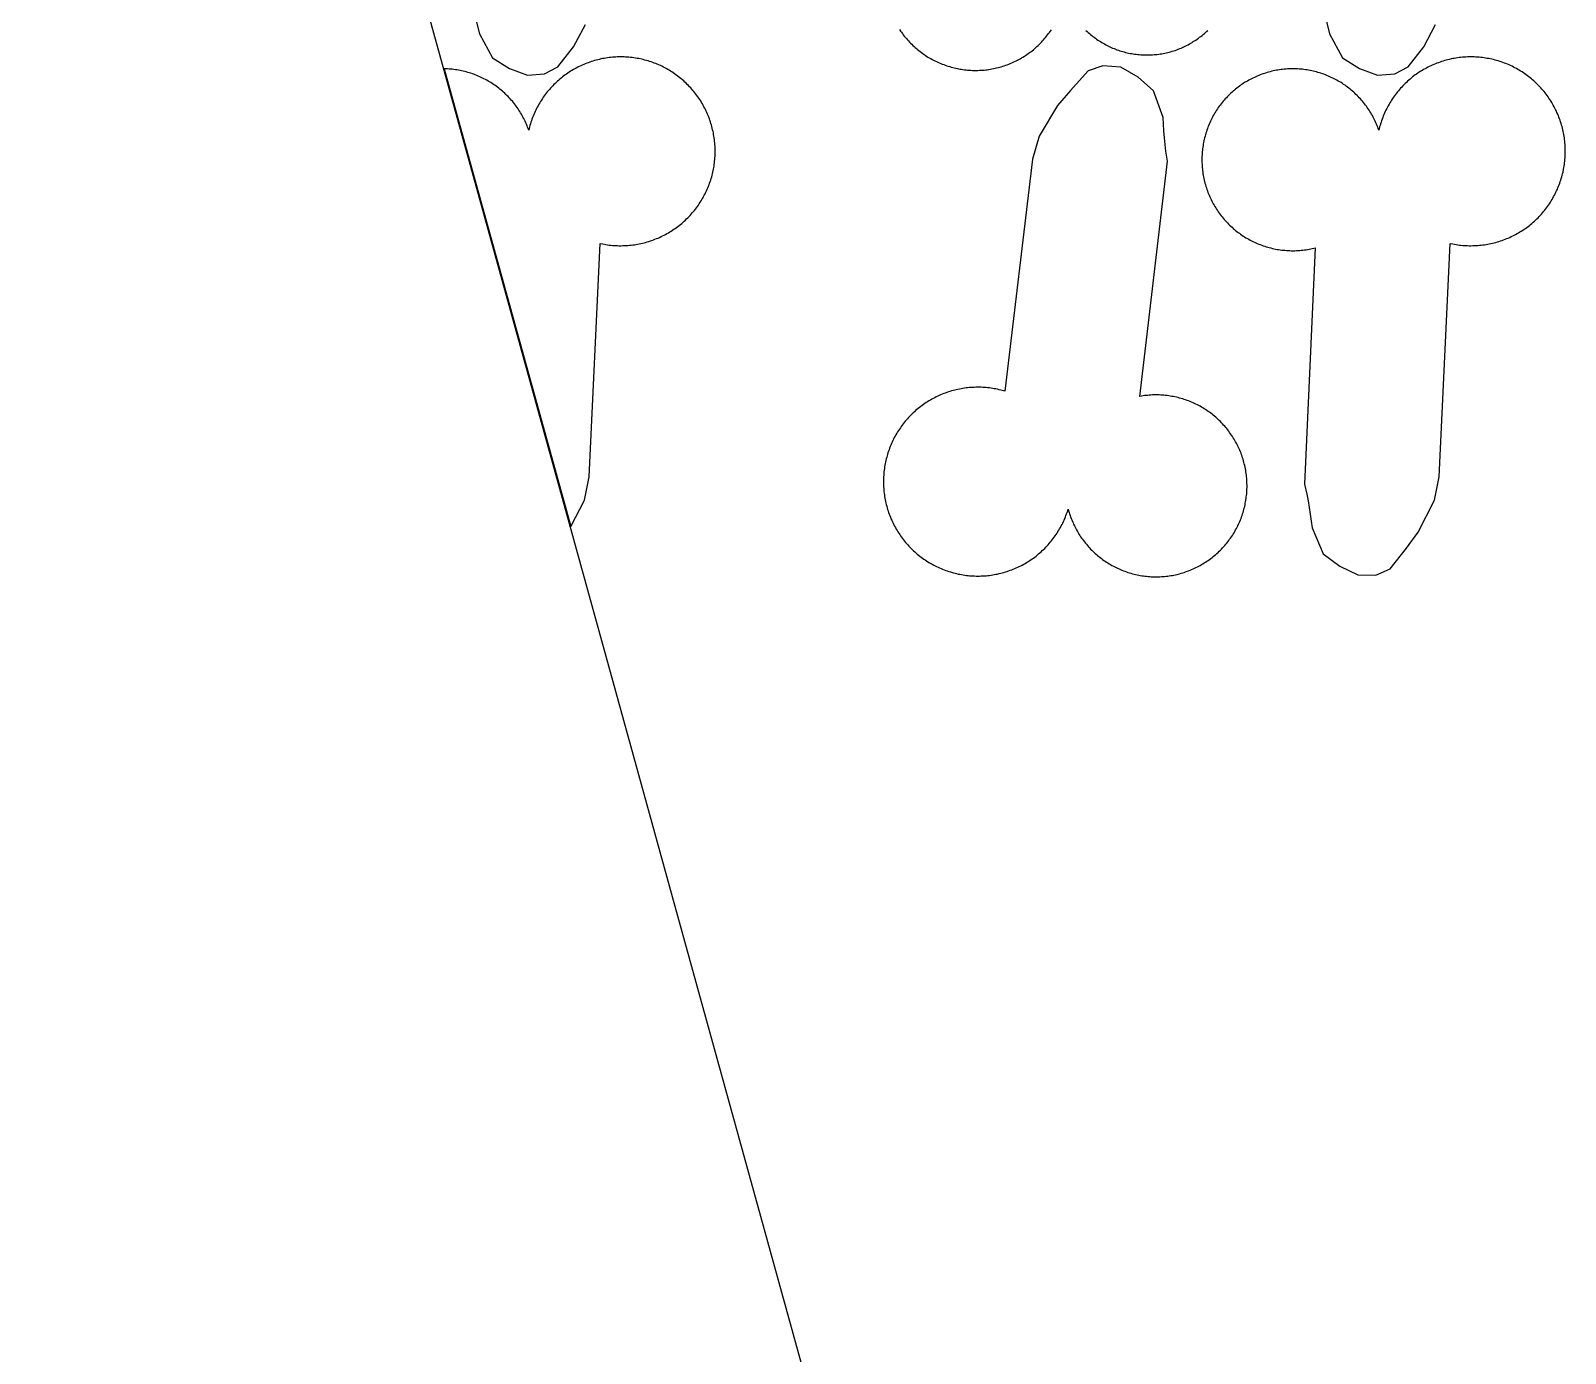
# Model space of a CAD drawing. Extents: x -246 to 246, y -104 to 199.
# Drawn here: x 139.14 to 160.8, y -67.23 to -48.56 of the extents above; entities that cross this region are included whole.
import ezdxf

# ---------------------------------------------------------------- set-up
doc = ezdxf.new("R2010")
doc.units = 0
doc.layers.add('Add_Red', color=1, linetype='Continuous')
doc.layers.add('Outline_Red', color=1, linetype='Continuous')

msp = doc.modelspace()

# ---------------------------------------------------------------- linework, layer by layer
at = {"layer": 'Add_Red'}
for points in [[(145.352, -48.121), (145.472, -48.609), (145.657, -48.947), (145.896, -49.097), (146.149, -49.193), (146.392, -49.174)], [(157.351, -48.121), (157.471, -48.609), (157.655, -48.947), (157.894, -49.097), (158.148, -49.193), (158.391, -49.174)], [(146.392, -49.174), (146.581, -49.074), (146.802, -48.793), (146.969, -48.477)], [(158.391, -49.174), (158.58, -49.074), (158.801, -48.793), (158.968, -48.477)], [(151.403, -48.55), (151.416, -48.569), (151.429, -48.587), (151.442, -48.605), (151.455, -48.623), (151.469, -48.641), (151.483, -48.658), (151.498, -48.675), (151.512, -48.692), (151.527, -48.709), (151.543, -48.725), (151.558, -48.741), (151.574, -48.757), (151.59, -48.773), (151.607, -48.788), (151.623, -48.803), (151.64, -48.818), (151.657, -48.832), (151.675, -48.846), (151.692, -48.86), (151.71, -48.874), (151.728, -48.887), (151.747, -48.9), (151.765, -48.912), (151.784, -48.924), (151.803, -48.936), (151.822, -48.948), (151.842, -48.959), (151.861, -48.97), (151.881, -48.98), (151.901, -48.99), (151.921, -49), (151.942, -49.01), (151.962, -49.019), (151.983, -49.028), (152.004, -49.036), (152.025, -49.044), (152.046, -49.052), (152.067, -49.059), (152.088, -49.066), (152.11, -49.072), (152.131, -49.079), (152.153, -49.084), (152.174, -49.09), (152.196, -49.095), (152.218, -49.1), (152.251, -49.106), (152.273, -49.109), (152.295, -49.113), (152.318, -49.116), (152.34, -49.118), (152.362, -49.12), (152.385, -49.122), (152.407, -49.124), (152.429, -49.125), (152.452, -49.125), (152.474, -49.125), (152.506, -49.125)], [(152.506, -49.125), (152.528, -49.124), (152.551, -49.123), (152.573, -49.121), (152.595, -49.12), (152.618, -49.117), (152.64, -49.115), (152.662, -49.111), (152.684, -49.108), (152.706, -49.104), (152.728, -49.1), (152.75, -49.095), (152.772, -49.09), (152.794, -49.085), (152.816, -49.079), (152.837, -49.073), (152.859, -49.066), (152.88, -49.059), (152.901, -49.052), (152.922, -49.045), (152.943, -49.037), (152.964, -49.028), (152.985, -49.019), (153.005, -49.01), (153.025, -49.001), (153.046, -48.991), (153.066, -48.981), (153.085, -48.971), (153.105, -48.96), (153.124, -48.949), (153.144, -48.937), (153.163, -48.925), (153.181, -48.913), (153.2, -48.9), (153.218, -48.888), (153.237, -48.874), (153.254, -48.861), (153.272, -48.847), (153.29, -48.833), (153.307, -48.819), (153.324, -48.804), (153.34, -48.789), (153.357, -48.774), (153.373, -48.758), (153.389, -48.742), (153.404, -48.726), (153.42, -48.71), (153.435, -48.693), (153.449, -48.676), (153.464, -48.659), (153.478, -48.642), (153.492, -48.624), (153.505, -48.606), (153.519, -48.588), (153.531, -48.57), (153.544, -48.551)], [(154.033, -48.56), (154.049, -48.575), (154.065, -48.59), (154.081, -48.604), (154.097, -48.618), (154.114, -48.632), (154.131, -48.645), (154.148, -48.658), (154.166, -48.671), (154.183, -48.684), (154.201, -48.696), (154.219, -48.708), (154.237, -48.719), (154.256, -48.731), (154.274, -48.742), (154.293, -48.752), (154.312, -48.762), (154.331, -48.772), (154.35, -48.782), (154.37, -48.791), (154.39, -48.8), (154.409, -48.809), (154.429, -48.817), (154.449, -48.825), (154.47, -48.833), (154.49, -48.84), (154.51, -48.847), (154.531, -48.853), (154.552, -48.859), (154.572, -48.865), (154.593, -48.871), (154.614, -48.876), (154.635, -48.88), (154.657, -48.885), (154.678, -48.888), (154.699, -48.892), (154.72, -48.895), (154.742, -48.898), (154.763, -48.9), (154.785, -48.903), (154.806, -48.904), (154.828, -48.906), (154.849, -48.907), (154.871, -48.907), (154.893, -48.907), (154.93, -48.907), (154.952, -48.906), (154.973, -48.905), (154.995, -48.903), (155.016, -48.901), (155.038, -48.899), (155.059, -48.896), (155.081, -48.893), (155.102, -48.889), (155.123, -48.886), (155.144, -48.881), (155.165, -48.877), (155.186, -48.872), (155.207, -48.867), (155.228, -48.861), (155.249, -48.855), (155.269, -48.848), (155.29, -48.842), (155.316, -48.833), (155.336, -48.825), (155.356, -48.817), (155.376, -48.809), (155.396, -48.8), (155.415, -48.791), (155.435, -48.782), (155.454, -48.772), (155.473, -48.762), (155.492, -48.752), (155.511, -48.742), (155.53, -48.731), (155.548, -48.719), (155.566, -48.708), (155.584, -48.696), (155.602, -48.684), (155.62, -48.671), (155.637, -48.658), (155.654, -48.645), (155.671, -48.632), (155.688, -48.618), (155.704, -48.604), (155.72, -48.59), (155.736, -48.575), (155.752, -48.56)], [(146.953, -55.191), (147.021, -54.863), (147.175, -51.567), (147.212, -51.575), (147.235, -51.579), (147.258, -51.583), (147.281, -51.587), (147.304, -51.59), (147.327, -51.592), (147.351, -51.595), (147.374, -51.596), (147.397, -51.598), (147.42, -51.599), (147.443, -51.6), (147.467, -51.6), (147.496, -51.599), (147.52, -51.599), (147.543, -51.598), (147.566, -51.596), (147.589, -51.594), (147.612, -51.592), (147.636, -51.589), (147.659, -51.586), (147.682, -51.582), (147.705, -51.578), (147.727, -51.574), (147.75, -51.569), (147.773, -51.564), (147.795, -51.559), (147.818, -51.553), (147.84, -51.546), (147.863, -51.54), (147.885, -51.532), (147.907, -51.525), (147.929, -51.517), (147.95, -51.509), (147.972, -51.5), (147.993, -51.491), (148.015, -51.482), (148.036, -51.472), (148.057, -51.462), (148.078, -51.451), (148.098, -51.441), (148.118, -51.429), (148.139, -51.418), (148.159, -51.406), (148.178, -51.394), (148.198, -51.381), (148.217, -51.368), (148.236, -51.355), (148.255, -51.341), (148.274, -51.327), (148.292, -51.313), (148.31, -51.299), (148.328, -51.284), (148.346, -51.269), (148.363, -51.253), (148.38, -51.237), (148.397, -51.221), (148.414, -51.205), (148.43, -51.188), (148.446, -51.171), (148.461, -51.154), (148.477, -51.136), (148.492, -51.119), (148.506, -51.101), (148.521, -51.082), (148.535, -51.064), (148.549, -51.045), (148.562, -51.026), (148.575, -51.007), (148.588, -50.987), (148.6, -50.968), (148.612, -50.948), (148.624, -50.928), (148.635, -50.907), (148.646, -50.887), (148.657, -50.866), (148.667, -50.845), (148.677, -50.824), (148.687, -50.803), (148.696, -50.782), (148.705, -50.76), (148.713, -50.739), (148.721, -50.717), (148.729, -50.695), (148.736, -50.673), (148.743, -50.65), (148.75, -50.628), (148.756, -50.606), (148.761, -50.583), (148.767, -50.56), (148.775, -50.521), (148.779, -50.498), (148.783, -50.476), (148.786, -50.453), (148.789, -50.429), (148.792, -50.406), (148.794, -50.383), (148.796, -50.36), (148.798, -50.337), (148.799, -50.314), (148.799, -50.29), (148.799, -50.267), (148.799, -50.239), (148.798, -50.216), (148.797, -50.193), (148.796, -50.17), (148.794, -50.147), (148.792, -50.123), (148.789, -50.1), (148.786, -50.077), (148.782, -50.054), (148.778, -50.031), (148.774, -50.008), (148.769, -49.986), (148.764, -49.963), (148.759, -49.94), (148.753, -49.918), (148.747, -49.896), (148.74, -49.873), (148.733, -49.851), (148.725, -49.829), (148.717, -49.807), (148.709, -49.785), (148.701, -49.764), (148.692, -49.742), (148.682, -49.721), (148.673, -49.7), (148.663, -49.679), (148.652, -49.658), (148.641, -49.638), (148.63, -49.617), (148.619, -49.597), (148.607, -49.577), (148.595, -49.557), (148.582, -49.538), (148.569, -49.518), (148.556, -49.499), (148.542, -49.48), (148.528, -49.462), (148.514, -49.443), (148.5, -49.425), (148.485, -49.407), (148.47, -49.389), (148.454, -49.372), (148.438, -49.355), (148.422, -49.338), (148.406, -49.322), (148.389, -49.305), (148.372, -49.289), (148.355, -49.274), (148.338, -49.258), (148.32, -49.243), (148.302, -49.229), (148.284, -49.214), (148.265, -49.2), (148.246, -49.186), (148.227, -49.173), (148.208, -49.16), (148.189, -49.147), (148.169, -49.135), (148.149, -49.123), (148.129, -49.111), (148.109, -49.099), (148.088, -49.088), (148.068, -49.078), (148.047, -49.067), (148.026, -49.057), (148.005, -49.048), (147.983, -49.039), (147.962, -49.03), (147.94, -49.021), (147.918, -49.013), (147.896, -49.006), (147.874, -48.998), (147.852, -48.991), (147.83, -48.985), (147.807, -48.979), (147.785, -48.973), (147.762, -48.968), (147.721, -48.959), (147.698, -48.955), (147.675, -48.951), (147.652, -48.947), (147.629, -48.944), (147.606, -48.942), (147.583, -48.94), (147.56, -48.938), (147.536, -48.936), (147.513, -48.935), (147.49, -48.935), (147.467, -48.934), (147.441, -48.935), (147.418, -48.935), (147.395, -48.936), (147.371, -48.938), (147.348, -48.94), (147.325, -48.942), (147.302, -48.945), (147.279, -48.948), (147.256, -48.951), (147.233, -48.955), (147.21, -48.959), (147.187, -48.964), (147.165, -48.969), (147.142, -48.975), (147.12, -48.98), (147.097, -48.987), (147.075, -48.993), (147.053, -49), (147.031, -49.008), (147.009, -49.016), (146.987, -49.024), (146.965, -49.032), (146.944, -49.041), (146.923, -49.051), (146.901, -49.06), (146.88, -49.07), (146.86, -49.081), (146.839, -49.092), (146.819, -49.103), (146.798, -49.114), (146.778, -49.126), (146.759, -49.138), (146.739, -49.151), (146.72, -49.164), (146.7, -49.177), (146.682, -49.19), (146.663, -49.204), (146.644, -49.218), (146.626, -49.233), (146.608, -49.248), (146.591, -49.263), (146.573, -49.278), (146.556, -49.294), (146.539, -49.31), (146.523, -49.326), (146.506, -49.343), (146.49, -49.36), (146.475, -49.377), (146.459, -49.395), (146.444, -49.412), (146.43, -49.43), (146.415, -49.448), (146.401, -49.467), (146.387, -49.486), (146.374, -49.505), (146.361, -49.524), (146.348, -49.543), (146.335, -49.563), (146.323, -49.583), (146.311, -49.603), (146.3, -49.623), (146.289, -49.644), (146.278, -49.664), (146.268, -49.685), (146.258, -49.706), (146.248, -49.727), (146.239, -49.749), (146.23, -49.77), (146.222, -49.792), (146.214, -49.813), (146.206, -49.835), (146.199, -49.857), (146.192, -49.88), (146.185, -49.902), (146.179, -49.924), (146.173, -49.947), (146.168, -49.97), (146.16, -49.947), (146.152, -49.927), (146.144, -49.906), (146.135, -49.885), (146.126, -49.864), (146.117, -49.844), (146.107, -49.824), (146.097, -49.804), (146.087, -49.784), (146.076, -49.764), (146.065, -49.745), (146.054, -49.725), (146.042, -49.706), (146.03, -49.687), (146.018, -49.669), (146.005, -49.65), (145.992, -49.632), (145.979, -49.614), (145.965, -49.596), (145.951, -49.579), (145.937, -49.561), (145.922, -49.544), (145.908, -49.528), (145.892, -49.511), (145.877, -49.495), (145.861, -49.479), (145.845, -49.463), (145.829, -49.448), (145.813, -49.433), (145.796, -49.418), (145.779, -49.403), (145.761, -49.389), (145.744, -49.375), (145.726, -49.361), (145.708, -49.348), (145.69, -49.335), (145.671, -49.322), (145.653, -49.31), (145.634, -49.298), (145.615, -49.286), (145.595, -49.275), (145.576, -49.264), (145.556, -49.253), (145.536, -49.243), (145.516, -49.233), (145.496, -49.223), (145.476, -49.214), (145.455, -49.205), (145.434, -49.196), (145.414, -49.188), (145.393, -49.18), (145.372, -49.173), (145.35, -49.166), (145.329, -49.159), (145.307, -49.153), (145.286, -49.147), (145.264, -49.141), (145.242, -49.136), (145.221, -49.131), (145.199, -49.126), (145.177, -49.122), (145.154, -49.119), (145.132, -49.115), (145.11, -49.112), (145.088, -49.11), (145.065, -49.108), (145.043, -49.106), (145.021, -49.105), (144.998, -49.104), (144.976, -49.103), (144.976, -49.103), (146.762, -55.565), (146.953, -55.191)], [(158.326, -56.163), (158.556, -55.867), (158.721, -55.643), (158.952, -55.191), (159.019, -54.863), (159.174, -51.567), (159.211, -51.575), (159.234, -51.579), (159.257, -51.583), (159.28, -51.587), (159.303, -51.59), (159.326, -51.592), (159.35, -51.595), (159.373, -51.596), (159.396, -51.598), (159.419, -51.599), (159.442, -51.6), (159.466, -51.6), (159.495, -51.599), (159.519, -51.599), (159.542, -51.598), (159.565, -51.596), (159.588, -51.594), (159.611, -51.592), (159.635, -51.589), (159.658, -51.586), (159.681, -51.582), (159.703, -51.578), (159.726, -51.574), (159.749, -51.569), (159.772, -51.564), (159.794, -51.559), (159.817, -51.553), (159.839, -51.546), (159.862, -51.54), (159.884, -51.532), (159.906, -51.525), (159.928, -51.517), (159.949, -51.509), (159.971, -51.5), (159.992, -51.491), (160.014, -51.482), (160.035, -51.472), (160.056, -51.462), (160.076, -51.451), (160.097, -51.441), (160.117, -51.429), (160.138, -51.418), (160.158, -51.406), (160.177, -51.394), (160.197, -51.381), (160.216, -51.368), (160.235, -51.355), (160.254, -51.341), (160.273, -51.327), (160.291, -51.313), (160.309, -51.299), (160.327, -51.284), (160.345, -51.269), (160.362, -51.253), (160.379, -51.237), (160.396, -51.221), (160.413, -51.205), (160.429, -51.188), (160.445, -51.171), (160.46, -51.154), (160.476, -51.136), (160.491, -51.119), (160.505, -51.101), (160.52, -51.082), (160.534, -51.064), (160.548, -51.045), (160.561, -51.026), (160.574, -51.007), (160.587, -50.987), (160.599, -50.968), (160.611, -50.948), (160.623, -50.928), (160.634, -50.907), (160.645, -50.887), (160.656, -50.866), (160.666, -50.845), (160.676, -50.824), (160.686, -50.803), (160.695, -50.782), (160.704, -50.76), (160.712, -50.739), (160.72, -50.717), (160.728, -50.695), (160.735, -50.673), (160.742, -50.65), (160.748, -50.628), (160.755, -50.606), (160.76, -50.583), (160.766, -50.56), (160.774, -50.521), (160.778, -50.498), (160.782, -50.476), (160.785, -50.453), (160.788, -50.429), (160.791, -50.406), (160.793, -50.383), (160.795, -50.36), (160.796, -50.337), (160.798, -50.314), (160.798, -50.29), (160.798, -50.267), (160.798, -50.239), (160.797, -50.216), (160.796, -50.193), (160.795, -50.17), (160.793, -50.147), (160.791, -50.123), (160.788, -50.1), (160.785, -50.077), (160.781, -50.054), (160.777, -50.031), (160.773, -50.008), (160.768, -49.986), (160.763, -49.963), (160.758, -49.94), (160.752, -49.918), (160.745, -49.896), (160.739, -49.873), (160.732, -49.851), (160.724, -49.829), (160.716, -49.807), (160.708, -49.785), (160.7, -49.764), (160.691, -49.742), (160.681, -49.721), (160.672, -49.7), (160.661, -49.679), (160.651, -49.658), (160.64, -49.638), (160.629, -49.617), (160.618, -49.597), (160.606, -49.577), (160.593, -49.557), (160.581, -49.538), (160.568, -49.518), (160.555, -49.499), (160.541, -49.48), (160.527, -49.462), (160.513, -49.443), (160.499, -49.425), (160.484, -49.407), (160.469, -49.389), (160.453, -49.372), (160.437, -49.355), (160.421, -49.338), (160.405, -49.322), (160.388, -49.305), (160.371, -49.289), (160.354, -49.274), (160.337, -49.258), (160.319, -49.243), (160.301, -49.229), (160.283, -49.214), (160.264, -49.2), (160.245, -49.186), (160.226, -49.173), (160.207, -49.16), (160.188, -49.147), (160.168, -49.135), (160.148, -49.123), (160.128, -49.111), (160.108, -49.099), (160.087, -49.088), (160.067, -49.078), (160.046, -49.067), (160.025, -49.057), (160.004, -49.048), (159.982, -49.039), (159.961, -49.03), (159.939, -49.021), (159.917, -49.013), (159.895, -49.006), (159.873, -48.998), (159.851, -48.991), (159.829, -48.985), (159.806, -48.979), (159.784, -48.973), (159.761, -48.968), (159.72, -48.959), (159.697, -48.955), (159.674, -48.951), (159.651, -48.947), (159.628, -48.944), (159.605, -48.942), (159.582, -48.94), (159.559, -48.938), (159.535, -48.936), (159.512, -48.935), (159.489, -48.935), (159.466, -48.934), (159.44, -48.935), (159.417, -48.935), (159.394, -48.936), (159.37, -48.938), (159.347, -48.94), (159.324, -48.942), (159.301, -48.945), (159.278, -48.948), (159.255, -48.951), (159.232, -48.955), (159.209, -48.959), (159.186, -48.964), (159.164, -48.969), (159.141, -48.975), (159.118, -48.98), (159.096, -48.987), (159.074, -48.993), (159.052, -49), (159.03, -49.008), (159.008, -49.016), (158.986, -49.024), (158.964, -49.032), (158.943, -49.041), (158.921, -49.051), (158.9, -49.06), (158.879, -49.07), (158.859, -49.081), (158.838, -49.092), (158.818, -49.103), (158.797, -49.114), (158.777, -49.126), (158.757, -49.138), (158.738, -49.151), (158.719, -49.164), (158.699, -49.177), (158.68, -49.19), (158.662, -49.204), (158.643, -49.218), (158.625, -49.233), (158.607, -49.248), (158.59, -49.263), (158.572, -49.278), (158.555, -49.294), (158.538, -49.31), (158.522, -49.326), (158.505, -49.343), (158.489, -49.36), (158.474, -49.377), (158.458, -49.395), (158.443, -49.412), (158.429, -49.43), (158.414, -49.448), (158.4, -49.467), (158.386, -49.486), (158.373, -49.505), (158.36, -49.524), (158.347, -49.543), (158.334, -49.563), (158.322, -49.583), (158.31, -49.603), (158.299, -49.623), (158.288, -49.644), (158.277, -49.664), (158.267, -49.685), (158.257, -49.706), (158.247, -49.727), (158.238, -49.749), (158.229, -49.77), (158.221, -49.792), (158.213, -49.813), (158.205, -49.835), (158.198, -49.857), (158.191, -49.88), (158.184, -49.902), (158.178, -49.924), (158.172, -49.947), (158.167, -49.97), (158.159, -49.947), (158.151, -49.927), (158.143, -49.906), (158.134, -49.885), (158.125, -49.864), (158.116, -49.844), (158.106, -49.824), (158.096, -49.804), (158.086, -49.784), (158.075, -49.764), (158.064, -49.745), (158.053, -49.725), (158.041, -49.706), (158.029, -49.687), (158.017, -49.669), (158.004, -49.65), (157.991, -49.632), (157.978, -49.614), (157.964, -49.596), (157.95, -49.579), (157.936, -49.561), (157.921, -49.544), (157.907, -49.528), (157.891, -49.511), (157.876, -49.495), (157.86, -49.479), (157.844, -49.463), (157.828, -49.448), (157.812, -49.433), (157.795, -49.418), (157.778, -49.403), (157.76, -49.389), (157.743, -49.375), (157.725, -49.361), (157.707, -49.348), (157.689, -49.335), (157.67, -49.322), (157.652, -49.31), (157.633, -49.298), (157.614, -49.286), (157.594, -49.275), (157.575, -49.264), (157.555, -49.253), (157.535, -49.243), (157.515, -49.233), (157.495, -49.223), (157.475, -49.214), (157.454, -49.205), (157.433, -49.196), (157.413, -49.188), (157.392, -49.18), (157.37, -49.173), (157.349, -49.166), (157.328, -49.159), (157.306, -49.153), (157.285, -49.147), (157.263, -49.141), (157.241, -49.136), (157.219, -49.131), (157.198, -49.126), (157.175, -49.122), (157.153, -49.119), (157.131, -49.115), (157.109, -49.112), (157.087, -49.11), (157.064, -49.108), (157.042, -49.106), (157.02, -49.105), (156.997, -49.104), (156.975, -49.103), (156.953, -49.103), (156.921, -49.103), (156.898, -49.104), (156.876, -49.105), (156.854, -49.107), (156.831, -49.109), (156.809, -49.111), (156.787, -49.114), (156.765, -49.117), (156.743, -49.12), (156.72, -49.124), (156.698, -49.128), (156.677, -49.133), (156.655, -49.138), (156.633, -49.143), (156.611, -49.149), (156.59, -49.155), (156.568, -49.162), (156.535, -49.173), (156.514, -49.18), (156.493, -49.188), (156.472, -49.196), (156.451, -49.205), (156.43, -49.214), (156.41, -49.223), (156.39, -49.233), (156.37, -49.243), (156.35, -49.253), (156.33, -49.264), (156.311, -49.275), (156.291, -49.286), (156.272, -49.298), (156.253, -49.31), (156.235, -49.322), (156.216, -49.335), (156.198, -49.348), (156.18, -49.361), (156.162, -49.375), (156.145, -49.389), (156.127, -49.403), (156.11, -49.418), (156.094, -49.433), (156.077, -49.448), (156.061, -49.463), (156.045, -49.479), (156.029, -49.495), (156.014, -49.511), (155.999, -49.528), (155.984, -49.544), (155.969, -49.561), (155.955, -49.579), (155.941, -49.596), (155.927, -49.614), (155.914, -49.632), (155.901, -49.65), (155.888, -49.669), (155.876, -49.687), (155.864, -49.706), (155.852, -49.725), (155.841, -49.745), (155.83, -49.764), (155.819, -49.784), (155.809, -49.804), (155.799, -49.824), (155.789, -49.844), (155.78, -49.864), (155.771, -49.885), (155.762, -49.906), (155.754, -49.927), (155.746, -49.947), (155.739, -49.969), (155.732, -49.99), (155.725, -50.011), (155.719, -50.033), (155.713, -50.054), (155.707, -50.076), (155.702, -50.098), (155.697, -50.12), (155.692, -50.142), (155.688, -50.164), (155.685, -50.186), (155.681, -50.208), (155.678, -50.23), (155.676, -50.252), (155.674, -50.275), (155.672, -50.297), (155.671, -50.319), (155.67, -50.342), (155.669, -50.364), (155.669, -50.387), (155.67, -50.429), (155.671, -50.451), (155.672, -50.473), (155.674, -50.496), (155.676, -50.518), (155.678, -50.54), (155.681, -50.562), (155.684, -50.585), (155.688, -50.607), (155.692, -50.629), (155.696, -50.651), (155.701, -50.673), (155.706, -50.694), (155.712, -50.716), (155.718, -50.738), (155.725, -50.762), (155.732, -50.783), (155.739, -50.804), (155.746, -50.826), (155.754, -50.847), (155.762, -50.867), (155.771, -50.888), (155.78, -50.909), (155.789, -50.929), (155.799, -50.949), (155.809, -50.969), (155.819, -50.989), (155.83, -51.009), (155.841, -51.028), (155.852, -51.048), (155.864, -51.067), (155.876, -51.086), (155.888, -51.104), (155.901, -51.123), (155.914, -51.141), (155.927, -51.159), (155.941, -51.177), (155.955, -51.194), (155.969, -51.212), (155.984, -51.229), (155.999, -51.245), (156.014, -51.262), (156.029, -51.278), (156.045, -51.294), (156.061, -51.31), (156.077, -51.325), (156.094, -51.34), (156.11, -51.355), (156.127, -51.37), (156.145, -51.384), (156.162, -51.398), (156.18, -51.412), (156.198, -51.425), (156.216, -51.438), (156.235, -51.451), (156.253, -51.463), (156.272, -51.475), (156.291, -51.487), (156.311, -51.498), (156.33, -51.509), (156.35, -51.52), (156.37, -51.53), (156.39, -51.54), (156.41, -51.55), (156.43, -51.559), (156.451, -51.568), (156.472, -51.577), (156.493, -51.585), (156.514, -51.593), (156.535, -51.6), (156.556, -51.607), (156.577, -51.614), (156.599, -51.62), (156.62, -51.626), (156.642, -51.632), (156.664, -51.637), (156.686, -51.642), (156.708, -51.647), (156.73, -51.651), (156.752, -51.654), (156.774, -51.658), (156.796, -51.661), (156.818, -51.663), (156.841, -51.665), (156.863, -51.667), (156.885, -51.668), (156.908, -51.669), (156.93, -51.67), (156.953, -51.67), (156.983, -51.67), (157.005, -51.669), (157.027, -51.668), (157.05, -51.666), (157.072, -51.665), (157.094, -51.662), (157.117, -51.66), (157.139, -51.657), (157.161, -51.653), (157.183, -51.649), (157.205, -51.645), (157.227, -51.641), (157.249, -51.636), (157.27, -51.63), (157.118, -54.968), (157.149, -55.108), (157.167, -55.202), (157.184, -55.296), (157.199, -55.391), (157.212, -55.486), (157.224, -55.581), (157.383, -55.947), (157.616, -56.124), (157.869, -56.246), (158.122, -56.249), (158.326, -56.163)], [(155.052, -56.273), (155.075, -56.272), (155.097, -56.271), (155.119, -56.27), (155.142, -56.268), (155.164, -56.266), (155.186, -56.263), (155.208, -56.26), (155.231, -56.256), (155.253, -56.253), (155.275, -56.248), (155.297, -56.244), (155.318, -56.239), (155.355, -56.23), (155.376, -56.224), (155.398, -56.217), (155.419, -56.211), (155.44, -56.203), (155.461, -56.196), (155.482, -56.188), (155.503, -56.18), (155.524, -56.171), (155.544, -56.162), (155.565, -56.153), (155.585, -56.143), (155.605, -56.133), (155.625, -56.123), (155.645, -56.112), (155.664, -56.101), (155.683, -56.09), (155.703, -56.078), (155.721, -56.066), (155.74, -56.054), (155.759, -56.041), (155.777, -56.028), (155.795, -56.015), (155.813, -56.001), (155.83, -55.987), (155.847, -55.973), (155.864, -55.959), (155.881, -55.944), (155.898, -55.929), (155.914, -55.913), (155.93, -55.897), (155.946, -55.881), (155.961, -55.865), (155.976, -55.849), (155.991, -55.832), (156.006, -55.815), (156.02, -55.798), (156.034, -55.78), (156.047, -55.762), (156.061, -55.744), (156.074, -55.726), (156.087, -55.708), (156.099, -55.689), (156.111, -55.67), (156.123, -55.651), (156.134, -55.632), (156.145, -55.612), (156.156, -55.592), (156.166, -55.573), (156.176, -55.552), (156.186, -55.532), (156.195, -55.512), (156.204, -55.491), (156.212, -55.471), (156.221, -55.45), (156.229, -55.429), (156.236, -55.408), (156.243, -55.386), (156.25, -55.365), (156.256, -55.344), (156.262, -55.322), (156.268, -55.3), (156.273, -55.279), (156.278, -55.257), (156.282, -55.235), (156.286, -55.213), (156.29, -55.191), (156.293, -55.168), (156.296, -55.146), (156.299, -55.124), (156.301, -55.102), (156.303, -55.079), (156.304, -55.057), (156.305, -55.035), (156.306, -55.012), (156.306, -54.99), (156.305, -54.949), (156.304, -54.927), (156.303, -54.905), (156.301, -54.882), (156.299, -54.86), (156.297, -54.838), (156.294, -54.816), (156.291, -54.793), (156.287, -54.771), (156.283, -54.749), (156.279, -54.727), (156.273, -54.701), (156.268, -54.679), (156.262, -54.658), (156.256, -54.636), (156.25, -54.614), (156.243, -54.593), (156.236, -54.572), (156.229, -54.551), (156.221, -54.53), (156.212, -54.509), (156.204, -54.488), (156.195, -54.468), (156.186, -54.447), (156.176, -54.427), (156.166, -54.407), (156.156, -54.387), (156.145, -54.367), (156.134, -54.348), (156.123, -54.329), (156.111, -54.31), (156.099, -54.291), (156.087, -54.272), (156.074, -54.253), (156.061, -54.235), (156.047, -54.217), (156.034, -54.199), (156.02, -54.182), (156.006, -54.165), (155.991, -54.148), (155.976, -54.131), (155.961, -54.114), (155.946, -54.098), (155.93, -54.082), (155.914, -54.066), (155.898, -54.051), (155.881, -54.036), (155.864, -54.021), (155.847, -54.006), (155.83, -53.992), (155.813, -53.978), (155.795, -53.965), (155.777, -53.951), (155.759, -53.938), (155.74, -53.926), (155.721, -53.913), (155.703, -53.901), (155.683, -53.889), (155.664, -53.878), (155.645, -53.867), (155.625, -53.856), (155.605, -53.846), (155.585, -53.836), (155.565, -53.826), (155.544, -53.817), (155.524, -53.808), (155.503, -53.8), (155.482, -53.791), (155.461, -53.784), (155.44, -53.776), (155.419, -53.769), (155.398, -53.762), (155.376, -53.756), (155.355, -53.75), (155.333, -53.744), (155.311, -53.739), (155.289, -53.734), (155.267, -53.73), (155.245, -53.726), (155.223, -53.722), (155.201, -53.719), (155.179, -53.716), (155.156, -53.713), (155.134, -53.711), (155.112, -53.709), (155.089, -53.708), (155.067, -53.707), (155.045, -53.706), (155.022, -53.706), (154.994, -53.706), (154.972, -53.707), (154.949, -53.708), (154.927, -53.71), (154.905, -53.712), (154.882, -53.714), (154.86, -53.716), (154.838, -53.719), (154.816, -53.723), (154.794, -53.727), (155.183, -50.408), (155.162, -50.266), (155.151, -50.171), (155.141, -50.076), (155.133, -49.98), (155.126, -49.885), (155.121, -49.789), (154.988, -49.413), (154.768, -49.22), (154.525, -49.08), (154.273, -49.059), (154.063, -49.13), (153.813, -49.409), (153.632, -49.621), (153.37, -50.055), (153.279, -50.378), (152.89, -53.654), (152.852, -53.643), (152.829, -53.637), (152.807, -53.632), (152.784, -53.627), (152.761, -53.622), (152.738, -53.618), (152.716, -53.614), (152.693, -53.611), (152.669, -53.607), (152.646, -53.605), (152.623, -53.603), (152.6, -53.601), (152.577, -53.599), (152.554, -53.598), (152.53, -53.598), (152.507, -53.598), (152.479, -53.598), (152.456, -53.599), (152.433, -53.6), (152.409, -53.601), (152.386, -53.603), (152.363, -53.605), (152.34, -53.608), (152.317, -53.611), (152.294, -53.615), (152.271, -53.619), (152.248, -53.623), (152.225, -53.628), (152.203, -53.633), (152.18, -53.638), (152.158, -53.644), (152.135, -53.65), (152.113, -53.657), (152.091, -53.664), (152.069, -53.672), (152.047, -53.68), (152.025, -53.688), (152.003, -53.696), (151.982, -53.705), (151.961, -53.715), (151.94, -53.724), (151.919, -53.734), (151.898, -53.745), (151.877, -53.756), (151.857, -53.767), (151.837, -53.778), (151.817, -53.79), (151.797, -53.803), (151.777, -53.815), (151.758, -53.828), (151.739, -53.841), (151.72, -53.855), (151.701, -53.869), (151.683, -53.883), (151.665, -53.898), (151.647, -53.912), (151.629, -53.928), (151.612, -53.943), (151.595, -53.959), (151.578, -53.975), (151.561, -53.991), (151.545, -54.008), (151.529, -54.025), (151.514, -54.042), (151.498, -54.059), (151.483, -54.077), (151.468, -54.095), (151.454, -54.113), (151.44, -54.132), (151.426, -54.151), (151.413, -54.17), (151.4, -54.189), (151.387, -54.208), (151.374, -54.228), (151.362, -54.248), (151.351, -54.268), (151.339, -54.288), (151.328, -54.309), (151.318, -54.329), (151.307, -54.35), (151.297, -54.371), (151.288, -54.392), (151.279, -54.414), (151.27, -54.435), (151.261, -54.457), (151.253, -54.479), (151.245, -54.501), (151.238, -54.523), (151.231, -54.545), (151.22, -54.585), (151.214, -54.608), (151.209, -54.63), (151.204, -54.653), (151.199, -54.676), (151.195, -54.699), (151.191, -54.722), (151.187, -54.745), (151.184, -54.768), (151.182, -54.791), (151.179, -54.814), (151.178, -54.837), (151.176, -54.86), (151.175, -54.884), (151.175, -54.907), (151.174, -54.93), (151.175, -54.956), (151.175, -54.979), (151.176, -55.003), (151.178, -55.026), (151.18, -55.049), (151.182, -55.072), (151.185, -55.095), (151.188, -55.118), (151.191, -55.141), (151.195, -55.164), (151.199, -55.187), (151.204, -55.21), (151.209, -55.233), (151.215, -55.255), (151.221, -55.278), (151.227, -55.3), (151.233, -55.322), (151.24, -55.344), (151.248, -55.367), (151.256, -55.388), (151.264, -55.41), (151.272, -55.432), (151.281, -55.453), (151.291, -55.475), (151.3, -55.496), (151.31, -55.517), (151.321, -55.538), (151.332, -55.558), (151.343, -55.579), (151.354, -55.599), (151.366, -55.619), (151.378, -55.639), (151.391, -55.658), (151.404, -55.678), (151.417, -55.697), (151.43, -55.716), (151.444, -55.734), (151.459, -55.753), (151.473, -55.771), (151.488, -55.789), (151.503, -55.806), (151.518, -55.824), (151.534, -55.841), (151.55, -55.858), (151.567, -55.874), (151.583, -55.891), (151.6, -55.907), (151.617, -55.922), (151.635, -55.938), (151.652, -55.953), (151.67, -55.967), (151.689, -55.982), (151.707, -55.996), (151.726, -56.01), (151.745, -56.023), (151.764, -56.036), (151.783, -56.049), (151.803, -56.062), (151.823, -56.074), (151.843, -56.086), (151.863, -56.097), (151.884, -56.108), (151.904, -56.119), (151.925, -56.129), (151.946, -56.139), (151.967, -56.149), (151.989, -56.158), (152.01, -56.167), (152.032, -56.175), (152.054, -56.183), (152.076, -56.191), (152.098, -56.198), (152.12, -56.205), (152.162, -56.217), (152.185, -56.223), (152.207, -56.229), (152.23, -56.234), (152.253, -56.238), (152.276, -56.243), (152.299, -56.246), (152.322, -56.25), (152.345, -56.253), (152.368, -56.256), (152.391, -56.258), (152.414, -56.26), (152.437, -56.261), (152.461, -56.262), (152.484, -56.263), (152.507, -56.263), (152.531, -56.263), (152.554, -56.262), (152.577, -56.261), (152.601, -56.26), (152.624, -56.258), (152.647, -56.255), (152.67, -56.253), (152.693, -56.25), (152.716, -56.246), (152.739, -56.242), (152.762, -56.238), (152.785, -56.234), (152.807, -56.229), (152.83, -56.223), (152.852, -56.217), (152.875, -56.211), (152.897, -56.204), (152.919, -56.197), (152.941, -56.19), (152.963, -56.182), (152.985, -56.174), (153.007, -56.166), (153.028, -56.157), (153.05, -56.147), (153.071, -56.138), (153.092, -56.128), (153.113, -56.117), (153.133, -56.107), (153.154, -56.095), (153.174, -56.084), (153.194, -56.072), (153.214, -56.06), (153.233, -56.048), (153.253, -56.035), (153.272, -56.022), (153.291, -56.008), (153.309, -55.994), (153.328, -55.98), (153.346, -55.966), (153.364, -55.951), (153.382, -55.936), (153.399, -55.92), (153.416, -55.904), (153.433, -55.888), (153.45, -55.872), (153.466, -55.856), (153.482, -55.839), (153.498, -55.822), (153.513, -55.804), (153.528, -55.786), (153.543, -55.768), (153.558, -55.75), (153.572, -55.732), (153.586, -55.713), (153.599, -55.694), (153.612, -55.675), (153.625, -55.656), (153.638, -55.636), (153.65, -55.616), (153.661, -55.596), (153.673, -55.576), (153.684, -55.555), (153.695, -55.535), (153.705, -55.514), (153.715, -55.493), (153.725, -55.472), (153.734, -55.45), (153.743, -55.429), (153.751, -55.407), (153.76, -55.385), (153.767, -55.364), (153.775, -55.342), (153.782, -55.319), (153.788, -55.344), (153.795, -55.365), (153.801, -55.386), (153.809, -55.408), (153.816, -55.429), (153.824, -55.45), (153.832, -55.471), (153.841, -55.491), (153.85, -55.512), (153.859, -55.532), (153.869, -55.552), (153.879, -55.573), (153.889, -55.592), (153.9, -55.612), (153.911, -55.632), (153.922, -55.651), (153.934, -55.67), (153.946, -55.689), (153.958, -55.708), (153.971, -55.726), (153.984, -55.744), (153.997, -55.762), (154.011, -55.78), (154.025, -55.798), (154.039, -55.815), (154.053, -55.832), (154.068, -55.849), (154.083, -55.865), (154.099, -55.881), (154.115, -55.897), (154.131, -55.913), (154.147, -55.929), (154.163, -55.944), (154.18, -55.959), (154.197, -55.973), (154.214, -55.987), (154.232, -56.001), (154.25, -56.015), (154.268, -56.028), (154.286, -56.041), (154.304, -56.054), (154.323, -56.066), (154.342, -56.078), (154.361, -56.09), (154.38, -56.101), (154.4, -56.112), (154.42, -56.123), (154.44, -56.133), (154.46, -56.143), (154.48, -56.153), (154.5, -56.162), (154.521, -56.171), (154.541, -56.18), (154.562, -56.188), (154.583, -56.196), (154.604, -56.203), (154.626, -56.211), (154.647, -56.217), (154.668, -56.224), (154.69, -56.23), (154.712, -56.235), (154.734, -56.24), (154.755, -56.245), (154.777, -56.25), (154.799, -56.254), (154.821, -56.258), (154.844, -56.261), (154.866, -56.264), (154.888, -56.266), (154.91, -56.269), (154.933, -56.27), (154.955, -56.272), (154.977, -56.273), (155, -56.273), (155.022, -56.273), (155.052, -56.273)]]:
    msp.add_lwpolyline(points, dxfattribs=at)
at = {"layer": 'Outline_Red'}
msp.add_lwpolyline([(139.139, -28.015), (140.052, -31.319), (140.965, -34.623), (141.878, -37.928), (142.791, -41.232), (143.704, -44.536), (144.617, -47.84), (145.53, -51.144), (146.443, -54.448), (147.356, -57.752), (148.269, -61.057), (149.182, -64.361), (150.095, -67.665)], dxfattribs=at)

doc.saveas('drawing.dxf')
